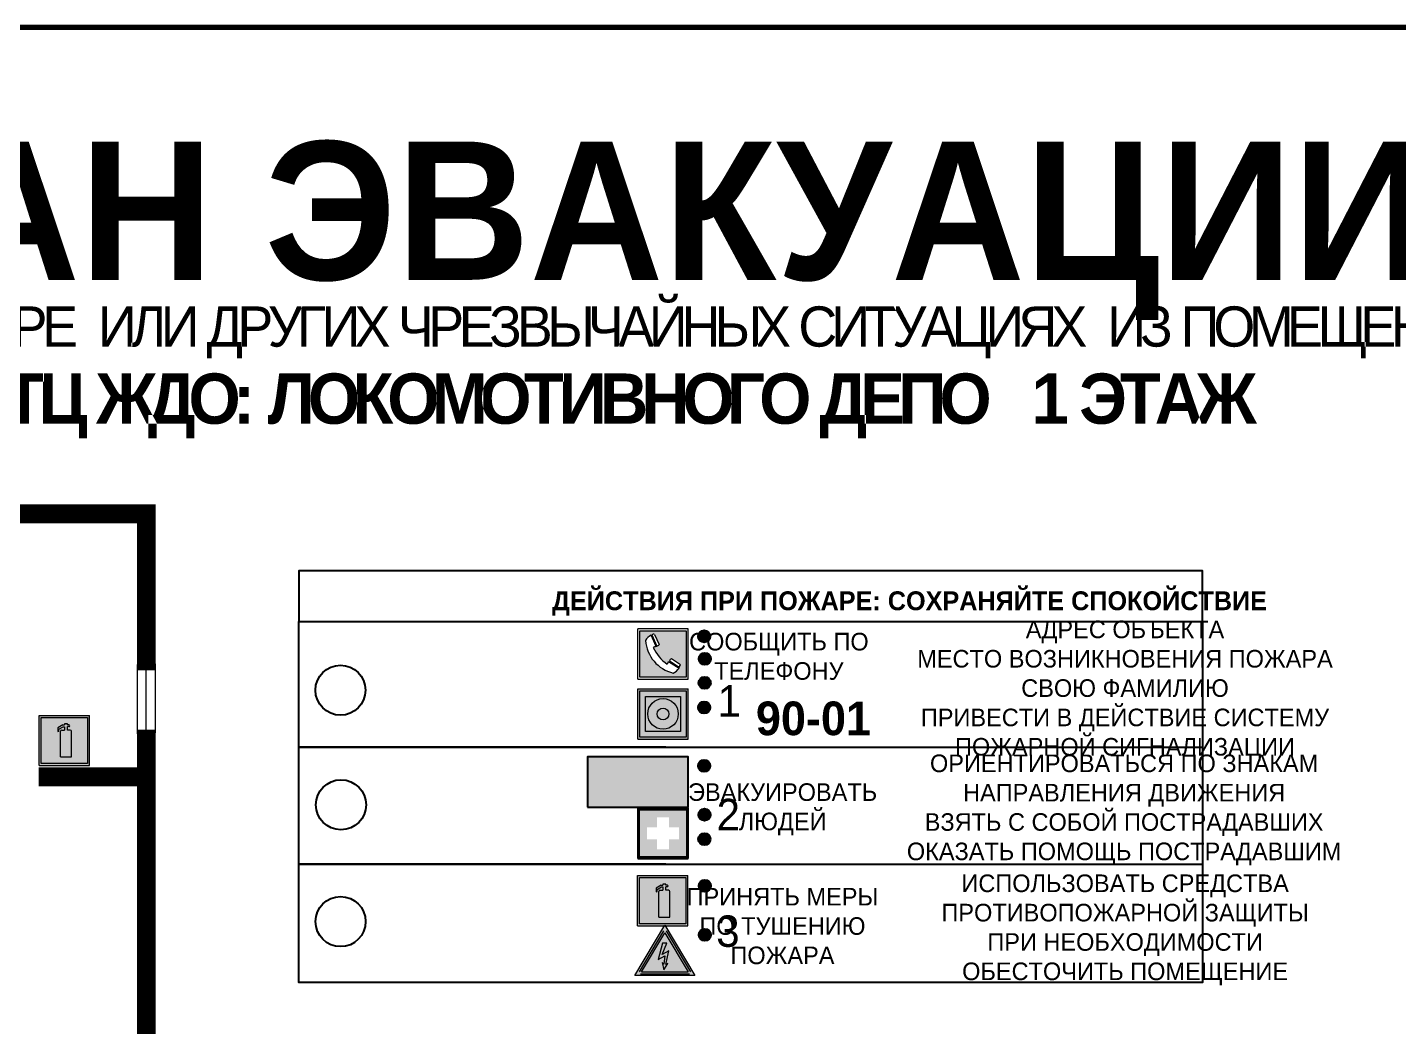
# Model space of a CAD drawing. Header units: millimetres. Extents: x 13114 to 67229, y 22859 to 38520.
# Drawn here: x 33000.2 to 33218.4, y 26093.9 to 26252.9 of the extents above; entities that cross this region are included whole.
import ezdxf

# ---------------------------------------------------------------- set-up
doc = ezdxf.new("R2010")
doc.units = ezdxf.units.MM
doc.styles.add('обычный', font='arial.ttf')

# ---------------------------------------------------------------- blocks, each defined once
blk = doc.blocks.new('A$C3E6D3DDE')
at = {"lineweight": 5}
h = blk.add_hatch(color=40, dxfattribs=at)
h.paths.add_polyline_path([(24.1, 1.45), (16.46, -11.35), (31.74, -11.35)])
h.paths.add_polyline_path([(24.09, -0.46), (30.03, -10.41), (18.14, -10.41)], flags=16)
h.paths.add_polyline_path([(24.54, -3.08), (23.41, -6.02), (25.13, -5.01), (24.33, -8.5), (24.82, -8.27), (23.79, -9.86), (23.4, -8.04), (23.8, -8.43), (24.04, -6.29), (22.39, -7.25), (23.44, -3.08)], flags=0)
h = blk.add_hatch(color=256, dxfattribs=at)
h.paths.add_polyline_path([(24.37, 0.03, 0.567511), (23.82, 0.03), (17.59, -10.4, 0.582454), (17.86, -10.88), (30.32, -10.88, 0.582149), (30.6, -10.4)])
h.paths.add_polyline_path([(24.09, -0.46), (18.14, -10.41), (30.03, -10.41)], flags=16)
h.paths.add_polyline_path([(24.54, -3.08), (23.41, -6.02), (25.13, -5.01), (24.33, -8.5), (24.82, -8.27), (23.79, -9.86), (23.4, -8.04), (23.8, -8.43), (24.04, -6.29), (22.39, -7.25), (23.44, -3.08)], flags=0)
h = blk.add_hatch(color=40, dxfattribs=at)
h.paths.add_polyline_path([(24.09, -0.46), (18.14, -10.41), (30.03, -10.41)])
h.paths.add_polyline_path([(24.82, -8.27), (23.79, -9.86), (23.4, -8.04), (23.8, -8.43), (24.04, -6.29), (22.39, -7.25), (23.44, -3.08), (24.54, -3.08), (23.41, -6.02), (25.13, -5.01), (24.33, -8.5)], flags=16)
at = {"color": 40, "lineweight": 5}
for p, q in [((16.46, -11.35), (24.1, 1.45)), ((24.1, 1.45), (31.74, -11.35))]:
    blk.add_line(p, q, dxfattribs=at)
at = {"lineweight": 5}
for p, q in [((17.59, -10.4), (23.82, 0.03)), ((24.37, 0.03), (30.6, -10.4)), ((18.14, -10.41), (24.09, -0.46)), ((23.44, -3.08), (22.39, -7.25)), ((23.41, -6.02), (24.54, -3.08)), ((24.54, -3.08), (23.44, -3.08)), ((24.09, -0.46), (30.03, -10.41)), ((22.39, -7.25), (24.04, -6.29)), ((25.13, -5.01), (23.41, -6.02)), ((24.04, -6.29), (23.8, -8.43)), ((24.33, -8.5), (25.13, -5.01)), ((18.14, -10.41), (30.03, -10.41)), ((23.8, -8.43), (23.4, -8.04)), ((23.4, -8.04), (23.79, -9.86)), ((23.79, -9.86), (24.82, -8.27)), ((24.82, -8.27), (24.33, -8.5)), ((17.86, -10.88), (30.32, -10.88))]:
    blk.add_line(p, q, dxfattribs=at)
at = {"color": 50, "lineweight": 5}
blk.add_line((31.74, -11.35), (16.46, -11.35), dxfattribs=at)
blk = doc.blocks.new('A$C456E1F9C')
at = {"lineweight": 5}
h = blk.add_hatch(color=242, dxfattribs=at)
h.paths.add_polyline_path([(0.51, -1.47), (0.51, -13.26), (12.29, -13.26), (12.29, -1.47)])
h.paths.add_polyline_path([(5.42, -4.95, -0.254479), (4.78, -5.4), (3.52, -2.53, -0.209735), (4.23, -2.4)], flags=16)
h.paths.add_polyline_path([(8.53, -8.6), (10.87, -10.17), (10.54, -10.76), (8.03, -9.13, -0.192251)], flags=16)
h.paths.add_polyline_path([(4.61, -5.49, 0.005518), (3.87, -5.72, 0.128647), (7.49, -10.01, 0.00809), (7.83, -9.33), (10.47, -10.97, -0.16736), (8.99, -12.25, -0.327862), (1.95, -3.95, -0.166952), (3.36, -2.62)], flags=16)
at = {"color": 242, "lineweight": 5}
for p, q in [((0, -13.77), (0, -0.97)), ((12.8, -0.97), (0, -0.97)), ((4.61, -5.49), (3.36, -2.62)), ((3.52, -2.53), (4.78, -5.4)), ((4.23, -2.4), (5.42, -4.95)), ((12.8, -13.77), (12.8, -0.97)), ((7.83, -9.33), (10.47, -10.97)), ((8.03, -9.13), (10.54, -10.76)), ((10.81, -10.12), (8.53, -8.6)), ((10.54, -10.76), (10.8, -10.3)), ((10.8, -10.3), (10.81, -10.12)), ((0, -13.77), (12.8, -13.77))]:
    blk.add_line(p, q, dxfattribs=at)
blk.add_lwpolyline([(0.51, -1.47), (12.29, -1.47), (12.29, -13.26), (0.51, -13.26)], close=True, dxfattribs=at)
for centre, radius, start, end in [((4.59, -5.34), 2.99, 114.2845, 152.1974), ((4.02, -3.27), 0.891, 76.3284, 123.7092), ((11.12, -3.31), 9.19, 183.9915, 256.6009), ((14.98, -39.1), 35.17, 107.1487, 108.4135), ((13.86, -0.94), 11.08, 205.5536, 234.8762), ((4.68, -4.59), 0.824, 276.9621, 334.0723), ((-13.31, 0.8), 23.44, 332.5487, 334.4027), ((8.94, -9.5), 0.989, 114.4092, 157.9388), ((7.87, -9.46), 3, 291.9291, 329.9329)]:
    blk.add_arc(centre, radius, start, end, dxfattribs=at)
blk = doc.blocks.new('A$C54414219')
at = {"true_color": 0xffffff}
h = blk.add_hatch(color=7, dxfattribs=at)
h.paths.add_polyline_path([(2.39, -9.45), (2.39, -18.3), (11.23, -18.3), (11.23, -9.45)], flags=0)
h.paths.add_polyline_path([(10.71, -13.87, -1), (2.92, -13.87, -1)], flags=0)
h.paths.add_polyline_path([(8.3, -13.87, -1), (5.33, -13.87, -1)], flags=0)
h.paths.add_polyline_path([(0.41, -7.47), (0.41, -20.27), (13.21, -20.27), (13.21, -7.47)])
h.paths.add_polyline_path([(0.92, -19.77), (12.71, -19.77), (12.71, -7.98), (0.92, -7.98)], flags=16)
h.paths.add_polyline_path([(11.23, -9.45), (11.23, -18.3), (2.39, -18.3), (2.39, -9.45)], flags=0)
at = {"lineweight": 5}
h = blk.add_hatch(color=242, dxfattribs=at)
h.paths.add_polyline_path([(12.71, -7.98), (0.92, -7.98), (0.92, -19.77), (12.71, -19.77)])
h.paths.add_polyline_path([(11.23, -18.3), (2.39, -18.3), (2.39, -9.45), (11.23, -9.45)], flags=16)
h.paths.add_polyline_path([(10.71, -13.87, -1), (2.92, -13.87, -1)], flags=0)
h.paths.add_polyline_path([(8.3, -13.87, -1), (5.33, -13.87, -1)], flags=0)
at = {"true_color": 0xffffff}
h = blk.add_hatch(color=7, dxfattribs=at)
h.paths.add_polyline_path([(2.39, -9.45), (2.39, -18.3), (11.23, -18.3), (11.23, -9.45)])
h.paths.add_polyline_path([(10.71, -13.87, -1), (2.92, -13.87, -1)], flags=16)
h.paths.add_polyline_path([(8.3, -13.87, -1), (5.33, -13.87, -1)], flags=0)
at = {"lineweight": 5}
h = blk.add_hatch(color=242, dxfattribs=at)
h.paths.add_polyline_path([(2.92, -13.87, 1), (10.71, -13.87, 1)])
h.paths.add_polyline_path([(8.3, -13.87, -1), (5.33, -13.87, -1)], flags=16)
at = {"color": 242, "lineweight": 5}
for p, q in [((0.41, -20.27), (0.41, -7.47)), ((0.41, -7.47), (13.21, -7.47)), ((0.41, -7.47), (13.21, -7.47)), ((13.21, -20.27), (13.21, -7.47)), ((0.41, -20.27), (13.21, -20.27))]:
    blk.add_line(p, q, dxfattribs=at)
for points in [[(0.92, -7.98), (12.71, -7.98), (12.71, -19.77), (0.92, -19.77)], [(2.39, -9.45), (11.23, -9.45), (11.23, -18.3), (2.39, -18.3)]]:
    blk.add_lwpolyline(points, close=True, dxfattribs=at)
for radius in [3.89, 1.49]:
    blk.add_circle((6.81, -13.87), radius, dxfattribs=at)
blk = doc.blocks.new('A$C32E8229D')
at = {"true_color": 0xffffff}
blk.add_hatch(color=7, dxfattribs=at).paths.add_polyline_path([(0, 0), (0, -8), (16, -8), (16, 0)])
h = blk.add_hatch(color=126)
h.paths.add_polyline_path([(0.2, -0.2), (15.8, -0.2), (15.8, -7.8), (0.2, -7.8)])
h.paths.add_polyline_path([(13.49, -2.05), (12.08, -2.05), (11.37, -2.63, 0.162397), (11.29, -2.84), (11.29, -3.63), (10.35, -3.63), (10.35, -4.05), (11.68, -4.05), (11.68, -3.48), (12.26, -4.28), (11.29, -5.1), (11.29, -6.78), (11.85, -6.78), (11.85, -5.44), (12.8, -4.64), (12.8, -5.94), (14.46, -5.94), (14.46, -5.39), (13.45, -5.39), (13.45, -3.97), (12.46, -2.59), (13.15, -2.59), (13.69, -3.34), (14.18, -3)], flags=16)
h.paths.add_polyline_path([(10.74, -1.82, 1), (11.8, -1.82, 1)], flags=16)
h.paths.add_polyline_path([(9.39, -3.59), (5.99, -3.59), (6.56, -3.03), (5.91, -3.03), (5.1, -3.83), (5.91, -4.64), (6.56, -4.64), (5.99, -4.09), (9.39, -4.09)], flags=16)
h.paths.add_polyline_path([(4.29, -1.08), (1.72, -1.08), (1.72, -6.6), (4.29, -6.6)], flags=16)
at = {"color": 126}
blk.add_lwpolyline([(16, -8), (0, -8), (0, 0), (16, 0)], close=True, dxfattribs=at)
blk = doc.blocks.new('A$C18900ED3')
h = blk.add_hatch(color=126)
h.paths.add_polyline_path([(-0.18, -0.18), (-7.02, -0.18), (-7.02, -7.02), (-0.18, -7.02)])
h.paths.add_polyline_path([(-5.89, -4.46), (-5.89, -2.77), (-4.46, -2.77), (-4.46, -1.31), (-2.77, -1.31), (-2.77, -2.77), (-1.33, -2.77), (-1.33, -4.46), (-2.77, -4.46), (-2.77, -5.89), (-4.46, -5.89), (-4.46, -4.46)], flags=16)
at = {"color": 126}
for p, q in [((-7.2, 0), (-7.2, -7.2)), ((0, 0), (-7.2, 0)), ((0, -7.2), (0, 0)), ((-7.02, -7.02), (-7.02, -0.18)), ((-7.02, -0.18), (-0.18, -0.18)), ((-0.18, -0.18), (-0.18, -7.02)), ((-7.2, -7.2), (0, -7.2)), ((-0.18, -7.02), (-7.02, -7.02))]:
    blk.add_line(p, q, dxfattribs=at)
blk = doc.blocks.new('A$C3AD82952')
at = {"true_color": 0xf5f5ff}
h = blk.add_hatch(color=7, dxfattribs=at)
h.dxf.hatch_style = 1
h.paths.add_polyline_path([(8.21, 8.73, 0.414214), (7.89, 9.05), (7.22, 9.05), (7.22, 9.92), (7.59, 9.92, 1), (7.57, 10.36), (7.22, 10.36), (7.22, 10.6), (6.43, 10.6), (6.43, 10.36), (6.01, 10.36), (4.74, 9.59), (4.74, 8.69), (4.98, 8.73), (4.98, 9.26), (6.12, 9.91), (6.43, 9.91), (6.43, 9.05), (5.76, 9.05, 0.414214), (5.44, 8.73), (5.44, 2.2), (8.21, 2.2)], flags=0)
h.paths.add_polyline_path([(12.8, 12.8), (0, 12.8), (0, 0), (12.8, 0)])
h.paths.add_polyline_path([(0.51, 12.29), (12.29, 12.29), (12.29, 0.51), (0.51, 0.51)], flags=16)
h.paths.add_polyline_path([(4.74, 9.59), (6.01, 10.36), (6.43, 10.36), (6.43, 10.6), (7.22, 10.6), (7.22, 10.36), (7.59, 10.36, -0.94586), (7.59, 9.92), (7.22, 9.92), (7.22, 9.05), (7.89, 9.05, -0.414214), (8.21, 8.73), (8.21, 2.2), (5.44, 2.2), (5.44, 8.73, -0.414214), (5.76, 9.05), (6.43, 9.05), (6.43, 9.91), (6.12, 9.91), (4.98, 9.26), (4.98, 8.73), (4.74, 8.69)], flags=0)
h = blk.add_hatch(color=242)
h.dxf.hatch_style = 1
h.paths.add_polyline_path([(12.29, 12.29), (0.51, 12.29), (0.51, 0.51), (12.29, 0.51)])
h.paths.add_polyline_path([(4.74, 8.69), (4.74, 9.59), (6.01, 10.36), (6.43, 10.36), (6.43, 10.6), (7.22, 10.6), (7.22, 10.36), (7.59, 10.36, -0.94586), (7.59, 9.92), (7.22, 9.92), (7.22, 9.05), (7.89, 9.05, -0.414214), (8.21, 8.73), (8.21, 2.2), (5.44, 2.2), (5.44, 8.73, -0.414214), (5.76, 9.05), (6.43, 9.05), (6.43, 9.91), (6.12, 9.91), (4.98, 9.26), (4.98, 8.73)], flags=16)
h = blk.add_hatch(color=7, dxfattribs=at)
h.dxf.hatch_style = 1
h.paths.add_polyline_path([(8.21, 8.73, 0.414214), (7.89, 9.05), (7.22, 9.05), (7.22, 9.92), (7.59, 9.92, 1), (7.57, 10.36), (7.22, 10.36), (7.22, 10.6), (6.43, 10.6), (6.43, 10.36), (6.01, 10.36), (4.74, 9.59), (4.74, 8.69), (4.98, 8.73), (4.98, 9.26), (6.12, 9.91), (6.43, 9.91), (6.43, 9.05), (5.76, 9.05, 0.414214), (5.44, 8.73), (5.44, 2.2), (8.21, 2.2)])
at = {"color": 242, "lineweight": 5}
for p, q in [((0, 0), (0, 12.8)), ((0, 12.8), (12.8, 12.8)), ((7.22, 10.6), (6.43, 10.6)), ((6.43, 10.6), (6.43, 10.36)), ((7.22, 10.36), (7.22, 10.6)), ((12.8, 0), (12.8, 12.8)), ((6.01, 10.36), (4.74, 9.59)), ((4.74, 9.59), (4.74, 8.69)), ((4.74, 8.69), (4.98, 8.73)), ((4.98, 9.26), (6.12, 9.91)), ((4.98, 8.73), (4.98, 9.26)), ((5.44, 2.2), (5.44, 8.73)), ((5.76, 9.05), (6.43, 9.05)), ((6.01, 10.36), (6.43, 10.36)), ((6.12, 9.91), (6.43, 9.91)), ((6.43, 9.91), (6.43, 9.05)), ((7.59, 10.36), (7.22, 10.36)), ((7.22, 9.05), (7.22, 9.92)), ((7.59, 9.92), (7.22, 9.92)), ((7.89, 9.05), (7.22, 9.05)), ((8.21, 2.2), (8.21, 8.73)), ((0, 0), (12.8, 0)), ((5.44, 2.2), (8.21, 2.2))]:
    blk.add_line(p, q, dxfattribs=at)
blk.add_lwpolyline([(0.51, 12.29), (12.29, 12.29), (12.29, 0.51), (0.51, 0.51)], close=True, dxfattribs=at)
for centre, radius, start, end in [((5.76, 8.73), 0.32, 90, 180), ((7.58, 10.14), 0.223, 273.1875, 86.8125), ((7.89, 8.73), 0.32, 0, 90)]:
    blk.add_arc(centre, radius, start, end, dxfattribs=at)

msp = doc.modelspace()

# ---------------------------------------------------------------- hatches: boundary and pattern name
at = {"lineweight": 0}
h = msp.add_hatch(color=256, dxfattribs=at)
h.dxf.hatch_style = 1
h.paths.add_polyline_path([(33108.87, 26156, 1), (33106.94, 26156, 1)])
h = msp.add_hatch(color=256, dxfattribs=at)
h.dxf.hatch_style = 1
h.paths.add_polyline_path([(33108.97, 26152.42, 1), (33107.04, 26152.42, 1)])
h = msp.add_hatch(color=256, dxfattribs=at)
h.dxf.hatch_style = 1
h.paths.add_polyline_path([(33108.94, 26148.61, 1), (33107, 26148.61, 1)])
h = msp.add_hatch(color=256, dxfattribs=at)
h.dxf.hatch_style = 1
h.paths.add_polyline_path([(33108.85, 26144.68, 1), (33106.92, 26144.68, 1)])
h = msp.add_hatch(color=256, dxfattribs=at)
h.dxf.hatch_style = 1
h.paths.add_polyline_path([(33108.86, 26135.41, 1), (33106.93, 26135.41, 1)])
h = msp.add_hatch(color=256, dxfattribs=at)
h.dxf.hatch_style = 1
h.paths.add_polyline_path([(33108.91, 26127.63, 1), (33106.97, 26127.63, 1)])
h = msp.add_hatch(color=256, dxfattribs=at)
h.dxf.hatch_style = 1
h.paths.add_polyline_path([(33108.9, 26123.73, 1), (33106.97, 26123.73, 1)])
h = msp.add_hatch(color=256, dxfattribs=at)
h.dxf.hatch_style = 1
h.paths.add_polyline_path([(33108.96, 26116.31, 1), (33107.02, 26116.31, 1)])
h = msp.add_hatch(color=256, dxfattribs=at)
h.dxf.hatch_style = 1
h.paths.add_polyline_path([(33108.96, 26108.54, 1), (33107.03, 26108.54, 1)])

# ---------------------------------------------------------------- linework, layer by layer
at = {"color": 6, "lineweight": 100}
msp.add_lwpolyline([(32788.44, 25857.86), (33388.44, 25857.86), (33388.44, 26252.86), (32788.44, 26252.86)], close=True, dxfattribs=at)
at = {"lineweight": 100, "const_width": 3}
for points in [[(32988.96, 26175.5), (33019.13, 26175.5), (33019.13, 26150.6)], [(33019.13, 26141.18), (33019.13, 26074), (33033.81, 26074)], [(33019.13, 26133.65), (33002.02, 26133.65)]]:
    msp.add_lwpolyline(points, dxfattribs=at)
for points in [[(33043.39, 26158.36), (33187.16, 26158.36), (33187.16, 26166.41), (33043.39, 26166.41)], [(33043.39, 26158.36), (33187.16, 26158.36), (33187.16, 26100.96), (33043.39, 26100.96)]]:
    msp.add_lwpolyline(points, close=True)
at = {"lineweight": 0}
for points in [[(33017.73, 26140.52), (33017.73, 26151.52)], [(33019.13, 26141.18), (33019.13, 26152.18)], [(33020.59, 26140.65), (33020.59, 26151.65)]]:
    msp.add_lwpolyline(points, dxfattribs=at)
for points in [[(33101.81, 26138.36), (33043.39, 26138.36), (33187.16, 26138.36)], [(33101.81, 26119.79), (33043.39, 26119.79), (33187.16, 26119.79)]]:
    msp.add_lwpolyline(points)
for centre, radius in [((33107.9, 26156), 0.966), ((33108.01, 26152.42), 0.966), ((33050.02, 26147.44), 3.98), ((33107.97, 26148.61), 0.966), ((33107.89, 26144.68), 0.966), ((33107.9, 26135.41), 0.966), ((33050.11, 26129.21), 3.98), ((33107.94, 26127.63), 0.966), ((33107.93, 26123.73), 0.966), ((33107.99, 26116.31), 0.966), ((33050.05, 26110.63), 3.98), ((33108, 26108.54), 0.966)]:
    msp.add_circle(centre, radius)

# ---------------------------------------------------------------- block references
for name, p, xscale, yscale, zscale in [('A$C456E1F9C', (33097.35, 26157.82), 0.625, 0.625, 0.625), ('A$C54414219', (33097.09, 26152.33), 0.625, 0.625, 0.625), ('A$C3AD82952', (33002.09, 26135.44), 0.625, 0.625, 0.625), ('A$C18900ED3', (33105.35, 26128.68), 1.111111111007631, 1.111111111007631, 1.111111111007631), ('A$C3AD82952', (33097.3, 26109.95), 0.625, 0.625, 0.625), ('A$C3E6D3DDE', (33086.59, 26109.14), 0.625, 0.625, 0.625)]:
    msp.add_blockref(name, p, dxfattribs=dict(xscale=xscale, yscale=yscale, zscale=zscale))
at = {"xscale": -1}
msp.add_blockref('A$C32E8229D', (33105.35, 26136.83), dxfattribs=at)

# ---------------------------------------------------------------- texts
at = {"lineweight": 0, "style": 'обычный'}
for s, insert, char_height, width, attachment_point in [('{\\fProxima Nova Rg|b1|i0|c204|p2;ПЛАН ЭВАКУАЦИИ}', (32945.52, 26234.71), 22, 493.8901, 1), ('{\\fProxima Nova Rg|b1|i0|c204|p2;ДЕЙСТВИЯ ПРИ ПОЖАРЕ: СОХРАНЯЙТЕ СПОКОЙСТВИЕ\\H1.6644x; }', (33140.56, 26161.23), 3, 175.1736, 5), ('\\pi-8.4,l8.4,t8.4;{\\fProxima Nova Rg|b0|i0|c204|p2;АДРЕС ОБЪЕКТА\\PМЕСТО ВОЗНИКНОВЕНИЯ ПОЖАРА \\PСВОЮ ФАМИЛИЮ\\PПРИВЕСТИ В ДЕЙСТВИЕ СИСТЕМУ \\PПОЖАРНОЙ СИГНАЛИЗАЦИИ}', (33174.85, 26147.37), 2.8, 126.6484, 5), ('{\\fProxima Nova Rg|b0|i0|c204|p2;СООБЩИТЬ ПО \\PТЕЛЕФОНУ}', (33119.78, 26152.81), 2.8, 126.6484, 5), ('{\\fProxima Nova Rg|b0|i0|c204|p2;1\\H1.1667x; }', (33111.88, 26145.74), 5, 126.6484, 5), ('{\\fProxima Nova Rg|b1|i0|c204|p2;\\H1.0714x;90-01\\fProxima Nova Rg|b0|i0|c204|p2;\\H0.93331x; \\H1.3449x; }', (33125.28, 26142.92), 5, 126.6484, 5), ('\\pi-8.4,l8.4,t8.4;{\\fProxima Nova Rg|b0|i0|c204|p2;ОРИЕНТИРОВАТЬСЯ ПО ЗНАКАМ \\PНАПРАВЛЕНИЯ ДВИЖЕНИЯ\\PВЗЯТЬ С СОБОЙ ПОСТРАДАВШИХ\\PОКАЗАТЬ ПОМОЩЬ ПОСТРАДАВШИМ}', (33174.71, 26128.4), 2.8, 126.6484, 5), ('{\\fProxima Nova Rg|b0|i0|c204|p2;ЭВАКУИРОВАТЬ \\PЛЮДЕЙ}', (33120.38, 26128.49), 2.8, 126.6484, 5), ('{\\fProxima Nova Rg|b0|i0|c204|p2;2\\H1.1967x; }', (33111.73, 26127.66), 5, 126.6484, 5), ('\\pi-8.4,l8.4,t8.4;{\\fProxima Nova Rg|b0|i0|c204|p2;ИСПОЛЬЗОВАТЬ СРЕДСТВА \\PПРОТИВОПОЖАРНОЙ ЗАЩИТЫ \\PПРИ НЕОБХОДИМОСТИ \\PОБЕСТОЧИТЬ ПОМЕЩЕНИЕ}', (33174.87, 26109.32), 2.8, 126.6484, 5), ('{\\fProxima Nova Rg|b0|i0|c204|p2;ПРИНЯТЬ МЕРЫ \\PПО ТУШЕНИЮ \\PПОЖАРА}', (33120.35, 26109.91), 2.8, 126.6484, 5), ('{\\fProxima Nova Rg|b0|i0|c204|p2;3\\H1.1967x; }', (33111.67, 26109.08), 5, 126.6484, 5)]:
    msp.add_mtext(s, dxfattribs=dict(at, insert=insert, char_height=char_height, width=width, attachment_point=attachment_point))
at = {"color": 0, "lineweight": 0, "insert": (33095.39, 26208.66), "char_height": 8, "width": 449.2158, "attachment_point": 5, "style": 'обычный'}
msp.add_mtext('{\\fArial Black|b1|i0|c204|p34;\\H2x;\\T0.85;  \\fArial Narrow|b0|i0|c204|p34;\\H0.8x;\\W0.9;\\P\\fProxima Nova Rg|b0|i0|c204|p2;\\H0.5x;\\W1;\\C256;ПРИ ПОЖАРЕ  ИЛИ ДРУГИХ ЧРЕЗВЫЧАЙНЫХ СИТУАЦИЯХ  ИЗ ПОМЕЩЕНИЙ \\fProxima Nova Rg|b1|i0|c204|p2;\\H1.25x;\\PТЦ ЖДО: ЛОКОМОТИВНОГО ДЕПО   1 ЭТАЖ}', dxfattribs=at)

doc.saveas('drawing.dxf')
